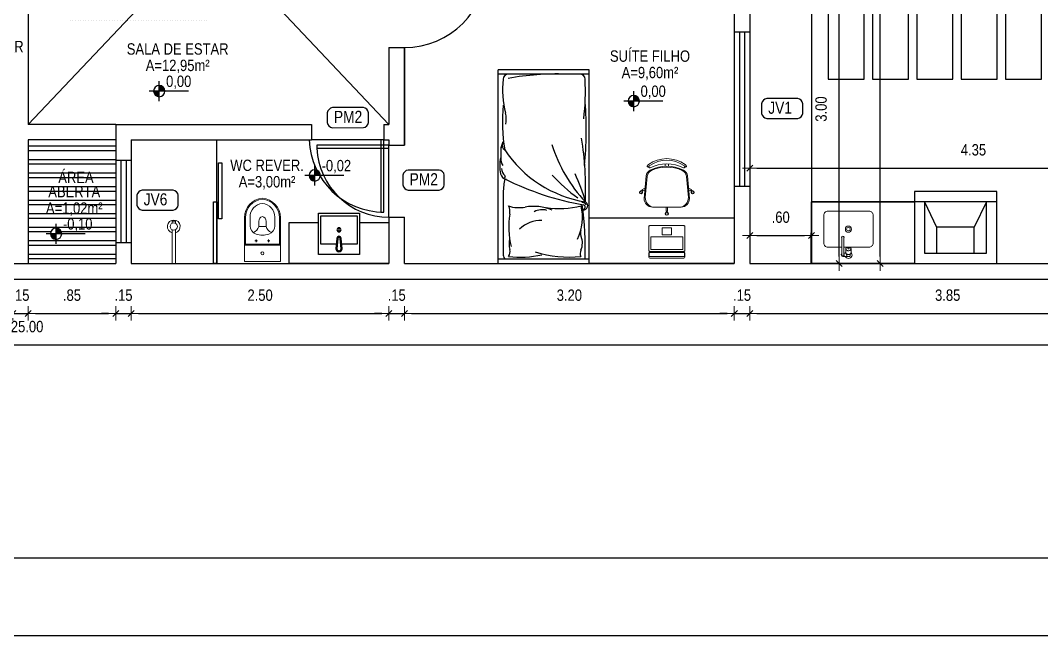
# Model space of a CAD drawing. Header units: millimetres. Extents: x -178 to 521, y -135 to 750.
# Drawn here: x -56.63 to -46.72, y 700.13 to 706.1 of the extents above; entities that cross this region are included whole.
import ezdxf
from ezdxf.enums import TextEntityAlignment as Align

# ---------------------------------------------------------------- set-up
doc = ezdxf.new("R2010")
doc.units = ezdxf.units.MM
doc.header["$LTSCALE"] = 20
doc.header["$MEASUREMENT"] = 0
doc.header["$PDSIZE"] = -5
for name, pattern in [('CONTINU', [0]), ('DASHDOT2', [0.5, 0.25, -0.125, 0, -0.125]), ('HIDDEN2', [0.1875, 0.125, -0.0625])]:
    doc.linetypes.add(name, pattern=pattern)
doc.layers.get('0').update_dxf_attribs({"linetype": 'CONTINUOUS'})
doc.layers.get('Defpoints').update_dxf_attribs({"linetype": 'CONTINUOUS'})
for name, color, linetype in [('AR-ALV', 5, 'CONTINUOUS'), ('AR-MOB', 252, 'CONTINUOUS'), ('ARREDI_attrezzature', 175, 'CONTINUOUS'), ('COTA', 7, 'CONTINUOUS'), ('COTAS', 7, 'CONTINUOUS'), ('DIVERSOS', 1, 'CONTINUOUS'), ('E-txt-g', 3, 'CONTINUOUS'), ('Layer1', 7, 'CONTINUOUS'), ('LAYER7', 4, 'CONTINUOUS'), ('MOB', 251, 'CONTINUOUS')]:
    doc.layers.add(name, color=color, linetype=linetype)
for name, color, linetype, lineweight in [('E-Lay-9', 9, 'CONTINUOUS', 9), ('E-Pen-C', 4, 'CONTINUOUS', 15), ('E-Pen-G', 3, 'CONTINUOUS', 30), ('E-Txt-W', 7, 'CONTINUOUS', 20)]:
    doc.layers.add(name, color=color, linetype=linetype, lineweight=lineweight)
doc.styles.add('F2', font='ARIALN.TTF')
doc.styles.add('REG60', font='romans.shx', dxfattribs={"width": 0.8, "height": 0.15})
doc.styles.add('REG80', font='romans.shx', dxfattribs={"width": 0.8, "height": 0.2})
doc.dimstyles.new('DIMENSION-1', dxfattribs={"dimtxt": 0.11, "dimasz": 0.07, "dimexe": 1, "dimexo": 0, "dimgap": 0.12, "dimtad": 1, "dimzin": 7, "dimdsep": 46, "dimtxsty": 'F2', "dimblk1": 'TRACO', "dimblk2": 'TRACO', "dimsah": 1, "dimcen": 1, "dimse1": 1, "dimse2": 1, "dimclrd": 256, "dimclre": 256, "dimclrt": 6, "dimadec": 0, "dimazin": 0, "dimtfac": 1, "dimtix": 1, "dimtmove": 2, "dimatfit": 3, "dimldrblk": 'TRACO', "dimfxl": 1, "dimtolj": 1, "dimtzin": 0, "dimarcsym": 0})

# ---------------------------------------------------------------- blocks, each defined once
blk = doc.blocks.new('TXT-AMB75')
at = {"layer": 'E-txt-g', "style": 'REG80', "width": 0.8, "flags": 8}
blk.add_attdef('TXT', text='', height=0.2, dxfattribs=at).set_placement((0.005, 0.296), align=Align.CENTER)
at = {"layer": 'E-Txt-W', "style": 'REG60', "width": 0.8, "flags": 8}
blk.add_attdef('TXT', text='', height=0.15, dxfattribs=at).set_placement((0.005, 0.027), align=Align.CENTER)
blk = doc.blocks.new('A$C7AFB675E')
at = {"color": 8}
for p, q in [((3.516, 0.418), (3.516, 0.418)), ((3.548, 0.418), (3.548, 0.418)), ((3.579, 0.418), (3.579, 0.418)), ((3.611, 0.418), (3.611, 0.418)), ((3.642, 0.418), (3.642, 0.418)), ((3.674, 0.418), (3.674, 0.418)), ((3.705, 0.418), (3.705, 0.418)), ((3.737, 0.418), (3.737, 0.418)), ((3.768, 0.418), (3.768, 0.418)), ((3.8, 0.418), (3.8, 0.418)), ((3.831, 0.418), (3.831, 0.418)), ((3.863, 0.418), (3.863, 0.418)), ((3.894, 0.418), (3.894, 0.418)), ((3.926, 0.418), (3.926, 0.418)), ((3.957, 0.418), (3.957, 0.418)), ((3.989, 0.418), (3.989, 0.418)), ((4.02, 0.418), (4.02, 0.418)), ((4.052, 0.418), (4.052, 0.418)), ((4.083, 0.418), (4.083, 0.418)), ((4.115, 0.418), (4.115, 0.418)), ((4.146, 0.418), (4.146, 0.418)), ((4.178, 0.418), (4.178, 0.418)), ((4.209, 0.418), (4.209, 0.418)), ((4.241, 0.418), (4.241, 0.418)), ((4.272, 0.418), (4.272, 0.418)), ((4.304, 0.418), (4.304, 0.418)), ((4.335, 0.418), (4.335, 0.418)), ((4.367, 0.418), (4.367, 0.418)), ((4.398, 0.418), (4.398, 0.418)), ((4.43, 0.418), (4.43, 0.418)), ((4.461, 0.418), (4.461, 0.418)), ((4.493, 0.418), (4.493, 0.418)), ((4.524, 0.418), (4.524, 0.418)), ((4.556, 0.418), (4.556, 0.418)), ((4.587, 0.418), (4.587, 0.418)), ((4.619, 0.418), (4.619, 0.418)), ((4.65, 0.418), (4.65, 0.418)), ((4.682, 0.418), (4.682, 0.418)), ((4.713, 0.418), (4.713, 0.418)), ((4.745, 0.418), (4.745, 0.418)), ((4.776, 0.418), (4.776, 0.418)), ((4.808, 0.418), (4.808, 0.418)), ((4.839, 0.418), (4.839, 0.418)), ((4.871, 0.418), (4.871, 0.418)), ((4.902, 0.418), (4.902, 0.418)), ((4.934, 0.418), (4.934, 0.418)), ((4.965, 0.418), (4.965, 0.418)), ((4.997, 0.418), (4.997, 0.418)), ((5.028, 0.418), (5.028, 0.418)), ((5.06, 0.418), (5.06, 0.418)), ((5.091, 0.418), (5.091, 0.418)), ((5.123, 0.418), (5.123, 0.418)), ((5.154, 0.418), (5.154, 0.418))]:
    blk.add_line(p, q, dxfattribs=at)
blk = doc.blocks.new('TRACO')
at = {"layer": 'E-Pen-C'}
for p, q in [((-1, 0), (1, 0)), ((0, 1), (0, -1))]:
    blk.add_line(p, q, dxfattribs=at)
at = {"layer": 'E-Pen-G'}
blk.add_line((-0.42, -0.42), (0.42, 0.42), dxfattribs=at)
blk = doc.blocks.new('*D384')
at = {"lineweight": -2}
blk.add_line((-48.6871, 703.81), (-48.6871, 706.67), dxfattribs=at)
at = {"layer": 'Defpoints', "color": 0}
for p in [(-49.7054, 706.74), (-48.6871, 706.74), (-49.5231, 703.74)]:
    blk.add_point(p, dxfattribs=at)
at = {"lineweight": -2, "xscale": 0.07, "yscale": 0.07, "zscale": 0.07}
for p, rotation in [((-48.6871, 706.74), 90), ((-48.6871, 703.74), 270)]:
    blk.add_blockref('TRACO', p, dxfattribs=dict(at, rotation=rotation))
at = {"color": 6, "insert": (-48.8633, 705.24), "char_height": 0.11, "attachment_point": 5, "rotation": 90, "style": 'F2'}
blk.add_mtext('\\A1;3.00', dxfattribs=at)
blk = doc.blocks.new('*D338')
at = {"lineweight": -2}
blk.add_line((-48.2918, 703.81), (-48.2918, 710.37), dxfattribs=at)
at = {"layer": 'Defpoints', "color": 0}
for p in [(-48.2918, 710.44), (-48.0798, 710.44), (-47.4298, 703.74)]:
    blk.add_point(p, dxfattribs=at)
at = {"lineweight": -2, "xscale": 0.07, "yscale": 0.07, "zscale": 0.07}
for p, rotation in [((-48.2918, 710.44), 90), ((-48.2918, 703.74), 270)]:
    blk.add_blockref('TRACO', p, dxfattribs=dict(at, rotation=rotation))
at = {"color": 6, "insert": (-48.4679, 707.09), "char_height": 0.11, "attachment_point": 5, "rotation": 90, "style": 'F2'}
blk.add_mtext('\\A1;6.70', dxfattribs=at)
blk = doc.blocks.new('*D407')
at = {"lineweight": -2}
for p, q in [((-56.7754, 703.2568), (-56.8454, 703.2568)), ((-56.7054, 703.2568), (-56.5554, 703.2568)), ((-56.4854, 703.2568), (-56.4154, 703.2568))]:
    blk.add_line(p, q, dxfattribs=at)
at = {"layer": 'Defpoints', "color": 0}
for p in [(-56.5554, 705.09), (-56.7054, 703.74), (-56.5554, 703.2568)]:
    blk.add_point(p, dxfattribs=at)
at = {"lineweight": -2, "xscale": 0.07, "yscale": 0.07, "zscale": 0.07}
blk.add_blockref('TRACO', (-56.7054, 703.2568), dxfattribs=at)
at = {"lineweight": -2, "xscale": 0.07, "yscale": 0.07, "zscale": 0.07, "rotation": 180}
blk.add_blockref('TRACO', (-56.5554, 703.2568), dxfattribs=at)
at = {"color": 6, "insert": (-56.6304, 703.433), "char_height": 0.11, "attachment_point": 5, "style": 'F2'}
blk.add_mtext('\\A1;.15', dxfattribs=at)
blk = doc.blocks.new('*D408')
at = {"lineweight": -2}
for p, q in [((-55.7754, 703.2568), (-55.8454, 703.2568)), ((-55.7054, 703.2568), (-55.5554, 703.2568)), ((-55.4854, 703.2568), (-55.4154, 703.2568))]:
    blk.add_line(p, q, dxfattribs=at)
at = {"layer": 'Defpoints', "color": 0}
for p in [(-55.7054, 703.74), (-55.5554, 703.74), (-55.5554, 703.2568)]:
    blk.add_point(p, dxfattribs=at)
at = {"lineweight": -2, "xscale": 0.07, "yscale": 0.07, "zscale": 0.07}
blk.add_blockref('TRACO', (-55.7054, 703.2568), dxfattribs=at)
at = {"lineweight": -2, "xscale": 0.07, "yscale": 0.07, "zscale": 0.07, "rotation": 180}
blk.add_blockref('TRACO', (-55.5554, 703.2568), dxfattribs=at)
at = {"color": 6, "insert": (-55.6304, 703.433), "char_height": 0.11, "attachment_point": 5, "style": 'F2'}
blk.add_mtext('\\A1;.15', dxfattribs=at)
blk = doc.blocks.new('*D409')
at = {"lineweight": -2}
blk.add_line((-55.4854, 703.2568), (-53.1254, 703.2568), dxfattribs=at)
at = {"layer": 'Defpoints', "color": 0}
for p in [(-55.5554, 703.74), (-53.0554, 703.74), (-53.0554, 703.2568)]:
    blk.add_point(p, dxfattribs=at)
at = {"lineweight": -2, "xscale": 0.07, "yscale": 0.07, "zscale": 0.07, "rotation": 180}
blk.add_blockref('TRACO', (-55.5554, 703.2568), dxfattribs=at)
at = {"lineweight": -2, "xscale": 0.07, "yscale": 0.07, "zscale": 0.07}
blk.add_blockref('TRACO', (-53.0554, 703.2568), dxfattribs=at)
at = {"color": 6, "insert": (-54.3054, 703.433), "char_height": 0.11, "attachment_point": 5, "style": 'F2'}
blk.add_mtext('\\A1;2.50', dxfattribs=at)
blk = doc.blocks.new('*D410')
at = {"lineweight": -2}
for p, q in [((-53.1254, 703.2568), (-53.1954, 703.2568)), ((-53.0554, 703.2568), (-52.9054, 703.2568)), ((-52.8354, 703.2568), (-52.7654, 703.2568))]:
    blk.add_line(p, q, dxfattribs=at)
at = {"layer": 'Defpoints', "color": 0}
for p in [(-53.0554, 703.74), (-52.9054, 703.74), (-52.9054, 703.2568)]:
    blk.add_point(p, dxfattribs=at)
at = {"lineweight": -2, "xscale": 0.07, "yscale": 0.07, "zscale": 0.07}
blk.add_blockref('TRACO', (-53.0554, 703.2568), dxfattribs=at)
at = {"lineweight": -2, "xscale": 0.07, "yscale": 0.07, "zscale": 0.07, "rotation": 180}
blk.add_blockref('TRACO', (-52.9054, 703.2568), dxfattribs=at)
at = {"color": 6, "insert": (-52.9804, 703.433), "char_height": 0.11, "attachment_point": 5, "style": 'F2'}
blk.add_mtext('\\A1;.15', dxfattribs=at)
blk = doc.blocks.new('*D411')
at = {"linetype": 'Continuous', "lineweight": -2}
blk.add_line((-52.8354, 703.2568), (-49.7754, 703.2568), dxfattribs=at)
at = {"layer": 'Defpoints', "color": 0, "linetype": 'Continuous'}
for p in [(-49.7054, 705.99), (-52.9054, 703.74), (-49.7054, 703.2568)]:
    blk.add_point(p, dxfattribs=at)
at = {"linetype": 'Continuous', "lineweight": -2, "xscale": 0.07, "yscale": 0.07, "zscale": 0.07, "rotation": 180}
blk.add_blockref('TRACO', (-52.9054, 703.2568), dxfattribs=at)
at = {"linetype": 'Continuous', "lineweight": -2, "xscale": 0.07, "yscale": 0.07, "zscale": 0.07}
blk.add_blockref('TRACO', (-49.7054, 703.2568), dxfattribs=at)
at = {"color": 6, "linetype": 'Continuous', "insert": (-51.3054, 703.433), "char_height": 0.11, "attachment_point": 5, "style": 'F2'}
blk.add_mtext('\\A1;3.20', dxfattribs=at)
blk = doc.blocks.new('*D412')
at = {"linetype": 'Continuous', "lineweight": -2}
blk.add_line((-49.4854, 703.2568), (-45.7854, 703.2568), dxfattribs=at)
at = {"layer": 'Defpoints', "color": 0, "linetype": 'Continuous'}
for p in [(-49.5554, 703.74), (-45.7154, 703.74), (-45.7154, 703.2568)]:
    blk.add_point(p, dxfattribs=at)
at = {"linetype": 'Continuous', "lineweight": -2, "xscale": 0.07, "yscale": 0.07, "zscale": 0.07, "rotation": 180}
blk.add_blockref('TRACO', (-49.5554, 703.2568), dxfattribs=at)
at = {"linetype": 'Continuous', "lineweight": -2, "xscale": 0.07, "yscale": 0.07, "zscale": 0.07}
blk.add_blockref('TRACO', (-45.7154, 703.2568), dxfattribs=at)
at = {"color": 6, "linetype": 'Continuous', "insert": (-47.6354, 703.433), "char_height": 0.11, "attachment_point": 5, "style": 'F2'}
blk.add_mtext('\\A1;3.85', dxfattribs=at)
blk = doc.blocks.new('*D413')
at = {"linetype": 'Continuous', "lineweight": -2}
blk.add_line((-70.1454, 702.9521), (-45.2854, 702.9521), dxfattribs=at)
at = {"layer": 'Defpoints', "color": 0, "linetype": 'Continuous'}
for p in [(-70.2154, 703.59), (-45.2154, 703.59), (-45.2154, 702.9521)]:
    blk.add_point(p, dxfattribs=at)
at = {"linetype": 'Continuous', "lineweight": -2, "xscale": 0.07, "yscale": 0.07, "zscale": 0.07, "rotation": 180}
blk.add_blockref('TRACO', (-70.2154, 702.9521), dxfattribs=at)
at = {"linetype": 'Continuous', "lineweight": -2, "xscale": 0.07, "yscale": 0.07, "zscale": 0.07}
blk.add_blockref('TRACO', (-45.2154, 702.9521), dxfattribs=at)
at = {"color": 6, "linetype": 'Continuous', "insert": (-56.5654, 703.1282), "char_height": 0.11, "attachment_point": 5, "style": 'F2'}
blk.add_mtext('\\A1;25.00', dxfattribs=at)
blk = doc.blocks.new('vaso-s')
at = {"color": 8}
for start, end in [(0, 180), (180, 0)]:
    blk.add_arc((0.08, 0), 0.0143, start, end, dxfattribs=at)
at = {"layer": 'E-Lay-9', "color": 8}
for p, q in [((0, 0.17), (0, 0)), ((0.4256, 0.175), (0.005, 0.175)), ((0.16, 0.17), (0.16, 0.17)), ((0.16, 0.17), (0.16, 0)), ((0.4256, 0.165), (0.165, 0.165)), ((0.17, 0), (0.17, 0.16)), ((0.4306, 0.12), (0.3459, 0.12)), ((0.2134, 0.06), (0.1891, 0.06)), ((0.2013, 0.0479), (0.2013, 0.0722)), ((0.3406, 0.035), (0.3406, 0)), ((0.3906, 0.035), (0.3406, 0.035)), ((0, -0.17), (0, 0)), ((0.16, -0.17), (0.16, 0)), ((0.17, 0), (0.17, -0.1601)), ((0.2134, -0.06), (0.1891, -0.06)), ((0.2013, -0.0479), (0.2013, -0.0722)), ((0.3406, -0.035), (0.3406, 0)), ((0.3906, -0.035), (0.3406, -0.035)), ((0.4256, -0.175), (0.005, -0.175)), ((0.16, -0.17), (0.16, -0.17)), ((0.4256, -0.165), (0.165, -0.165)), ((0.4306, -0.12), (0.3459, -0.12))]:
    blk.add_line(p, q, dxfattribs=at)
for centre in [(0.2013, 0.06), (0.2013, -0.06)]:
    blk.add_circle(centre, 0.005, dxfattribs=at)
for centre, radius, start, end in [((0.005, 0.17), 0.005, 90, 180), ((0.155, 0.17), 0.005, 0, 90), ((0.165, 0.17), 0.00495, 180, 270), ((0.165, 0.16), 0.00495, 0, 90), ((0.3459, 0.0375), 0.0825, 90, 163.03545), ((0.4256, -0.015), 0.19, 4.52806, 90), ((0.4256, -0.015), 0.18, 4.78019, 90), ((0.4306, -0.015), 0.135, 6.37937, 90), ((0.518, -0.015), 0.2624, 163.03545, 176.7233), ((0.3754, 0.1358), 0.1066, 206.93947, 250.96472), ((0.3906, -0.015), 0.05, 17.4576, 90), ((0.518, 0.015), 0.2624, 183.2767, 196.96455), ((0.3459, -0.0375), 0.0825, 196.96455, 270), ((0.3754, -0.1358), 0.1066, 109.03528, 153.06053), ((0.3906, 0.015), 0.05, 270, 342.5424), ((0.4256, 0.015), 0.19, 270, 355.47194), ((0.4256, 0.015), 0.18, 270, 355.21981), ((0.4306, 0.015), 0.135, 270, 353.62063), ((0.005, -0.17), 0.005, 180, 270), ((0.155, -0.17), 0.005, 270, 0), ((0.165, -0.17), 0.00495, 90, 180), ((0.165, -0.1601), 0.00495, 270, 0)]:
    blk.add_arc(centre, radius, start, end, dxfattribs=at)
blk = doc.blocks.new('Chuveiro')
at = {"layer": 'E-Lay-9', "color": 8}
for p, q in [((-0.0311, 0.0156), (-0.3604, 0.0156)), ((0.0509, 0.0156), (0.0311, 0.0156)), ((0.0509, 0.0156), (0.0509, -0.0156)), ((-0.0311, -0.0156), (-0.3604, -0.0156)), ((0.0509, -0.0156), (0.0311, -0.0156))]:
    blk.add_line(p, q, dxfattribs=at)
blk.add_circle((0, 0), 0.0348, dxfattribs=at)
for centre, radius, start, end in [((0, 0), 0.0624, 194.4775, 165.5225), ((0.0093, 0), 0.0444, 339.42663, 20.57337)]:
    blk.add_arc(centre, radius, start, end, dxfattribs=at)
blk = doc.blocks.new('CUBA QUADRADA-flat-4-flat-1')
at = {"layer": 'MOB'}
blk.add_lwpolyline([(0, -0.2), (0.4, -0.2), (0.4, 0.2), (0, 0.2)], close=True, dxfattribs=at)
blk.add_lwpolyline([(0.1, -0.0255), (0.1, -0.175), (0.375, -0.175), (0.375, 0.175), (0.1, 0.175), (0.1, 0.0255)], dxfattribs=at)
for points in [[(0.155, -0.02), (0.055, -0.03, -1), (0.055, 0.03), (0.155, 0.02, -1)], [(0.155, -0.01), (0.055, -0.02, -1), (0.055, 0.02), (0.155, 0.01, -1)]]:
    blk.add_lwpolyline(points, format="xyb", close=True, dxfattribs=at)
for radius in [0.02, 0.0125]:
    blk.add_circle((0.2375, 0), radius, dxfattribs=at)
blk = doc.blocks.new('Cadeira')
at = {"layer": 'E-Lay-9', "color": 8}
for p, q in [((-0.1393, 0), (0.1393, 0)), ((-0.0093, 0.0535), (-0.0093, 0.0769)), ((-0.0075, 0), (-0.0075, 0.0425)), ((-0.0075, 0.0425), (-0.0056, 0.0425)), ((0.0056, 0.0425), (0.0075, 0.0425)), ((0.0075, 0), (0.0075, 0.0425)), ((0.0096, 0.0535), (0.0096, 0.0769)), ((-0.2192, -0.0836), (-0.1996, -0.3023)), ((-0.2087, -0.0936), (-0.1898, -0.2982)), ((0.2087, -0.0936), (0.1898, -0.2982)), ((0.2192, -0.0836), (0.1996, -0.3023)), ((-0.25, -0.1588), (-0.265, -0.1409)), ((-0.2355, -0.1467), (-0.2505, -0.1288)), ((-0.2398, -0.1647), (-0.2413, -0.1659)), ((-0.2133, -0.1847), (-0.2413, -0.1659)), ((-0.2298, -0.1563), (-0.2313, -0.1575)), ((-0.2144, -0.1618), (-0.2298, -0.1563)), ((0.2133, -0.1847), (0.2413, -0.1659)), ((0.2144, -0.1618), (0.2298, -0.1563)), ((0.2298, -0.1563), (0.2313, -0.1575)), ((0.2355, -0.1467), (0.2505, -0.1288)), ((0.2398, -0.1647), (0.2413, -0.1659)), ((0.25, -0.1588), (0.265, -0.1409)), ((-0.0175, -0.3961), (-0.0175, -0.4196)), ((0.0175, -0.3961), (0.0175, -0.4196))]:
    blk.add_line(p, q, dxfattribs=at)
blk.add_lwpolyline([(0.1631, -0.3812, -0.237888), (-0.1631, -0.3812, 0.605717), (-0.1738, -0.3953, 0.122717), (-0.17, -0.4, 0.323529), (0.17, -0.4, 0.122717), (0.1738, -0.3953, 0.605717)], format="xyb", close=True, dxfattribs=at)
for centre in [(0, 0.0466), (-0.2382, -0.1579), (0.2382, -0.1579)]:
    blk.add_circle(centre, 0.005, dxfattribs=at)
for centre, radius, start, end in [((-0.1393, -0.08), 0.08, 90, 182.56924), ((0.0001, 0.0652), 0.015, 281.63338, 257.45365), ((0, 0.0475), 0.0075, 221.81031, 318.18969), ((0.1393, -0.08), 0.08, 357.43076, 90), ((-0.1202, -0.0886), 0.0887, 95.59249, 183.25223), ((0.1202, -0.0886), 0.0887, 356.74777, 84.40751), ((-0.2502, -0.1438), 0.015, 322.54635, 298.36662), ((-0.2388, -0.1573), 0.0075, 261.81031, 358.18969), ((0.2388, -0.1573), 0.0075, 181.81031, 278.18969), ((0.2502, -0.1438), 0.015, 241.63338, 217.45365), ((-0.1299, -0.296), 0.07, 185.12125, 243.60471), ((-0.1201, -0.2918), 0.07, 185.2999, 245.73609), ((-0.1819, -0.3961), 0.00782, 29.81088, 225.32554), ((-0.1625, -0.39), 0.0125, 205.14546, 233.1301), ((0, -0.0343), 0.3622, 243.60471, 296.39529), ((0, -0.0254), 0.3622, 245.73609, 294.26391), ((0.1201, -0.2918), 0.07, 294.26391, 354.7001), ((0.1299, -0.296), 0.07, 296.39529, 354.87875), ((0.1819, -0.3961), 0.00782, 314.67446, 150.18912), ((-0.1625, -0.39), 0.0275, 205.14546, 233.45713), ((0, -0.1648), 0.3052, 234.12379, 305.87621), ((0.1625, -0.39), 0.0275, 306.54287, 334.85454)]:
    blk.add_arc(centre, radius, start, end, dxfattribs=at)
blk = doc.blocks.new('Notebook')
at = {"layer": 'E-Lay-9', "color": 8}
for p, q in [((-0.175, 0.305), (-0.175, 0.3)), ((-0.175, 0.3), (-0.175, 0.265)), ((0.165, 0.315), (-0.165, 0.315)), ((0.175, 0.3), (0.175, 0.305)), ((0.175, 0.265), (0.175, 0.3)), ((-0.165, 0.255), (0.165, 0.255))]:
    blk.add_line(p, q, dxfattribs=at)
for points in [[(-0.165, 0.26), (0.165, 0.26, 0.414214), (0.17, 0.265), (0.17, 0.295, 0.414214), (0.165, 0.3), (-0.165, 0.3, 0.414214), (-0.17, 0.295), (-0.17, 0.265, 0.414214)], [(-0.165, 0), (0.165, 0, 0.414214), (0.175, 0.01), (0.175, 0.24, 0.414214), (0.165, 0.25), (-0.165, 0.25, 0.414214), (-0.175, 0.24), (-0.175, 0.01, 0.414214)]]:
    blk.add_lwpolyline(points, format="xyb", close=True, dxfattribs=at)
for points in [[(-0.155, 0.11), (0.155, 0.11), (0.155, 0.23), (-0.155, 0.23)], [(-0.105, 0.25), (-0.145, 0.25), (-0.145, 0.255), (-0.105, 0.255)], [(0.105, 0.25), (0.145, 0.25), (0.145, 0.255), (0.105, 0.255)], [(-0.045, 0.02), (0.045, 0.02), (0.045, 0.09), (-0.045, 0.09)]]:
    blk.add_lwpolyline(points, close=True, dxfattribs=at)
for centre, start, end in [((-0.165, 0.305), 90, 180), ((0.165, 0.305), 0, 90), ((-0.165, 0.265), 180, 270), ((0.165, 0.265), 270, 360)]:
    blk.add_arc(centre, 0.01, start, end, dxfattribs=at)
blk = doc.blocks.new('NIVEL')
at = {"layer": 'DIVERSOS'}
h = blk.add_hatch(color=7, dxfattribs=at)
h.paths.add_polyline_path([(0, 0.137, 0.414214), (-0.137, 0), (0, 0)])
h.paths.add_polyline_path([(0, 0), (0, -0.137, 0.414214), (0.137, 0)])
at = {"layer": 'DIVERSOS', "color": 7}
for p, q in [((0.709, 0), (-0.242, 0)), ((0, 0.242), (0, -0.242))]:
    blk.add_line(p, q, dxfattribs=at)
blk.add_circle((0, 0), 0.137, dxfattribs=at)
blk = doc.blocks.new('*D352')
at = {"linetype": 'Continuous', "lineweight": -2}
blk.add_line((-56.4854, 703.2568), (-55.7754, 703.2568), dxfattribs=at)
at = {"layer": 'Defpoints', "color": 0, "linetype": 'Continuous'}
for p in [(-56.5554, 704.94), (-55.7054, 704.94), (-55.7054, 703.2568)]:
    blk.add_point(p, dxfattribs=at)
at = {"linetype": 'Continuous', "lineweight": -2, "xscale": 0.07, "yscale": 0.07, "zscale": 0.07, "rotation": 180}
blk.add_blockref('TRACO', (-56.5554, 703.2568), dxfattribs=at)
at = {"linetype": 'Continuous', "lineweight": -2, "xscale": 0.07, "yscale": 0.07, "zscale": 0.07}
blk.add_blockref('TRACO', (-55.7054, 703.2568), dxfattribs=at)
at = {"color": 6, "linetype": 'Continuous', "insert": (-56.1304, 703.433), "char_height": 0.11, "attachment_point": 5, "style": 'F2'}
blk.add_mtext('\\A1;.85', dxfattribs=at)
blk = doc.blocks.new('*D365')
at = {"linetype": 'Continuous', "lineweight": -2}
blk.add_line((-49.4854, 704.0135), (-49.0254, 704.0135), dxfattribs=at)
at = {"layer": 'Defpoints', "color": 0, "linetype": 'Continuous'}
for p in [(-49.5554, 706.89), (-48.9554, 706.89), (-48.9554, 704.0135)]:
    blk.add_point(p, dxfattribs=at)
at = {"linetype": 'Continuous', "lineweight": -2, "xscale": 0.07, "yscale": 0.07, "zscale": 0.07, "rotation": 180}
blk.add_blockref('TRACO', (-49.5554, 704.0135), dxfattribs=at)
at = {"linetype": 'Continuous', "lineweight": -2, "xscale": 0.07, "yscale": 0.07, "zscale": 0.07}
blk.add_blockref('TRACO', (-48.9554, 704.0135), dxfattribs=at)
at = {"color": 6, "linetype": 'Continuous', "insert": (-49.2554, 704.1897), "char_height": 0.11, "attachment_point": 5, "style": 'F2'}
blk.add_mtext('\\A1;.60', dxfattribs=at)
blk = doc.blocks.new('Cuba coz')
at = {"color": 8}
blk.add_line((7.5, -4.5), (7.5, -2.41), dxfattribs=at)
for points in [[(13.41, -6.5), (13.41, -20, 0.414214), (17.41, -24), (44.41, -24, 0.414214), (48.41, -20), (48.41, 20, 0.414214), (44.41, 24), (17.41, 24, 0.414214), (13.41, 20), (13.41, 0.74)], [(6.7, 1.75), (6, 1.75, 0.546464), (4.41, -0.73, -0.10784), (4.5, -1.15), (4.5, -5.5)], [(11.72, 2.5), (7.96, 2.5, 0.133256), (7.32, 2.33, 0.106756), (6.71, 1.77, 0.082828), (6.34, 0.99, 0.071352), (6.19, 0, 0.071352), (6.34, -0.99, 0.082828), (6.71, -1.77, 0.106756), (7.32, -2.33, 0.133256), (7.96, -2.5), (11.72, -2.5)], [(4.41, -0.73, 0.293273), (6, -1.75), (6.7, -1.75)], [(13.41, -1), (13.41, -4.5, 0.414214)]]:
    blk.add_lwpolyline(points, format="xyb", dxfattribs=at)
for points in [[(11.72, -2.5, 0.133256), (12.36, -2.33, 0.106756), (12.97, -1.77, 0.082828), (13.35, -0.99, 0.071352), (13.49, 0, 0.071352), (13.35, 0.99, 0.082828), (12.97, 1.77, 0.106756), (12.36, 2.33, 0.133256), (11.72, 2.5, 0.133256), (11.08, 2.33, 0.106756), (10.47, 1.77, 0.082828), (10.1, 0.99, 0.071352), (9.95, 0, 0.071352), (10.1, -0.99, 0.082828), (10.47, -1.77, 0.106756), (11.08, -2.33, 0.133256)], [(12.47, 0.75, 0.133256), (12.28, 0.7, 0.106756), (12.1, 0.53, 0.082828), (11.98, 0.3, 0.071352), (11.94, 0, 0.071352), (11.98, -0.3, 0.082828), (12.1, -0.53, 0.106756), (12.28, -0.7, 0.133256), (12.47, -0.75, 0.133256), (12.66, -0.7, 0.106756), (12.85, -0.53, 0.082828), (12.96, -0.3, 0.071352), (13, 0, 0.071352), (12.96, 0.3, 0.082828), (12.85, 0.53, 0.106756), (12.66, 0.7, 0.133256)], [(6, -6.5), (23, -6.5, 1), (23, -4.5), (6, -4.5, 1)]]:
    blk.add_lwpolyline(points, format="xyb", close=True, dxfattribs=at)
for radius in [3, 1.75]:
    blk.add_circle((30.91, 0), radius, dxfattribs=at)
for centre, radius, start, end in [((6, 0), 3.5, 45.58469, 244.62307), ((6, -5.5), 1.5, 41.81031, 318.18969), ((6, 0), 3.5, 295.37693, 314.41531), ((23, -5.5), 1.25, 233.1301, 126.8699)]:
    blk.add_arc(centre, radius, start, end, dxfattribs=at)
blk = doc.blocks.new('*D500')
at = {"linetype": 'Continuous', "lineweight": -2}
blk.add_line((-49.4854, 704.6675), (-45.2854, 704.6675), dxfattribs=at)
at = {"layer": 'Defpoints', "color": 0, "linetype": 'Continuous'}
for p in [(-45.2154, 707.04), (-49.5554, 706.89), (-45.2154, 704.6675)]:
    blk.add_point(p, dxfattribs=at)
at = {"linetype": 'Continuous', "lineweight": -2, "xscale": 0.07, "yscale": 0.07, "zscale": 0.07, "rotation": 180}
blk.add_blockref('TRACO', (-49.5554, 704.6675), dxfattribs=at)
at = {"linetype": 'Continuous', "lineweight": -2, "xscale": 0.07, "yscale": 0.07, "zscale": 0.07}
blk.add_blockref('TRACO', (-45.2154, 704.6675), dxfattribs=at)
at = {"color": 6, "linetype": 'Continuous', "insert": (-47.3854, 704.8437), "char_height": 0.11, "attachment_point": 5, "style": 'F2'}
blk.add_mtext('\\A1;4.35', dxfattribs=at)
blk = doc.blocks.new('*D501')
at = {"linetype": 'Continuous', "lineweight": -2}
for p, q in [((-49.7754, 703.2568), (-49.8454, 703.2568)), ((-49.7054, 703.2568), (-49.5554, 703.2568)), ((-49.4854, 703.2568), (-49.4154, 703.2568))]:
    blk.add_line(p, q, dxfattribs=at)
at = {"layer": 'Defpoints', "color": 0, "linetype": 'Continuous'}
for p in [(-49.7054, 703.74), (-49.5554, 703.74), (-49.5554, 703.2568)]:
    blk.add_point(p, dxfattribs=at)
at = {"linetype": 'Continuous', "lineweight": -2, "xscale": 0.07, "yscale": 0.07, "zscale": 0.07}
blk.add_blockref('TRACO', (-49.7054, 703.2568), dxfattribs=at)
at = {"linetype": 'Continuous', "lineweight": -2, "xscale": 0.07, "yscale": 0.07, "zscale": 0.07, "rotation": 180}
blk.add_blockref('TRACO', (-49.5554, 703.2568), dxfattribs=at)
at = {"color": 6, "linetype": 'Continuous', "insert": (-49.6304, 703.433), "char_height": 0.11, "attachment_point": 5, "style": 'F2'}
blk.add_mtext('\\A1;.15', dxfattribs=at)

msp = doc.modelspace()

# ---------------------------------------------------------------- hatches: boundary and pattern name
at = {"linetype": 'HIDDEN2'}
h = msp.add_hatch(dxfattribs=at)
h.set_pattern_fill('ANSI32', color=8, scale=0.35, angle=135, style=0)
h.set_pattern_definition([(180, (113.64461, 11.8381), (-3e-17, -0.13125), []), (180, (113.60086, 11.88185), (-3e-17, -0.13125), [])])
h.paths.add_polyline_path([(-56.5554, 704.94), (-56.5554, 703.74), (-55.7054, 703.74), (-55.7054, 704.94)])
h.paths.add_polyline_path([(-56.2299, 704.0298, -1), (-56.3394, 704.0298, -1)], flags=16)
h.paths.add_polyline_path([(-56.388, 704.3559), (-55.8285, 704.3559), (-55.8285, 704.5209), (-56.388, 704.5209)], flags=24)
h.paths.add_polyline_path([(-56.4163, 704.1692), (-55.8002, 704.1692), (-55.8002, 704.3675), (-56.4163, 704.3675)], flags=24)
h.paths.add_polyline_path([(-56.2979, 704.4867), (-55.8852, 704.4867), (-55.8852, 704.6945), (-56.2979, 704.6945)], flags=24)
h.paths.add_polyline_path([(-56.251, 704.0158), (-55.8986, 704.0158), (-55.8986, 704.2136), (-56.251, 704.2136)], flags=24)

# ---------------------------------------------------------------- linework, layer by layer
at = {"color": 8, "linetype": 'HIDDEN2'}
for p, q in [((-56.5554, 705.09), (-53.0554, 708.79)), ((-53.0554, 705.09), (-56.5521, 708.79))]:
    msp.add_line(p, q, dxfattribs=at)
at = {"color": 5, "linetype": 'Continuous'}
for p, q in [((-49.5554, 706.89), (-49.5554, 705.99)), ((-49.7054, 706.74), (-49.7054, 705.99)), ((-49.7054, 705.99), (-49.5554, 705.99)), ((-53.0554, 705.8363), (-53.0554, 705.09)), ((-53.0554, 705.8363), (-53.0554, 705.09)), ((-53.0554, 705.8363), (-52.9054, 705.8363)), ((-52.9054, 704.89), (-52.9054, 705.8363)), ((-52.9054, 705.8363), (-52.9054, 704.89)), ((-55.7054, 705.09), (-55.7054, 703.74)), ((-55.7054, 705.09), (-53.8054, 705.09)), ((-53.8054, 705.09), (-53.8054, 704.94)), ((-53.8054, 705.09), (-53.8054, 704.94)), ((-53.1054, 705.09), (-53.0554, 705.09)), ((-53.1054, 705.09), (-53.1054, 704.94)), ((-55.5554, 704.94), (-53.8054, 704.94)), ((-55.5554, 704.94), (-55.5554, 703.74)), ((-53.1054, 704.94), (-53.0554, 704.94)), ((-53.0554, 704.94), (-53.0554, 704.89)), ((-53.0554, 704.94), (-53.0554, 704.89)), ((-53.0554, 704.89), (-52.9054, 704.89)), ((-49.7054, 704.49), (-49.7054, 703.74)), ((-49.7054, 704.49), (-49.5554, 704.49)), ((-49.5554, 704.49), (-49.5554, 703.74)), ((-53.0554, 704.19), (-53.0554, 703.74)), ((-53.0554, 704.19), (-52.9054, 704.19)), ((-52.9054, 703.74), (-52.9054, 704.19)), ((-63.6644, 703.74), (-55.7054, 703.74)), ((-55.5554, 703.74), (-53.0554, 703.74)), ((-52.9054, 703.74), (-49.7054, 703.74)), ((-49.5554, 703.74), (-45.7154, 703.74)), ((-70.2154, 703.59), (-45.2154, 703.59))]:
    msp.add_line(p, q, dxfattribs=at)
at = {"color": 8}
for p, q in [((-49.7054, 705.99), (-49.7054, 704.49)), ((-49.5554, 705.99), (-49.5554, 704.49)), ((-54.7254, 703.74), (-54.7254, 704.94))]:
    msp.add_line(p, q, dxfattribs=at)
at = {"color": 7}
for p, q in [((-49.6554, 705.99), (-49.6554, 704.49)), ((-49.6054, 705.99), (-49.6054, 704.49))]:
    msp.add_line(p, q, dxfattribs=at)
at = {"color": 8, "linetype": 'Continuous'}
for p, q in [((-47.859, 704.34), (-47.7453, 704.0933)), ((-47.259, 704.34), (-47.3798, 704.0933))]:
    msp.add_line(p, q, dxfattribs=at)
at = {"color": 2}
msp.add_lwpolyline([(-88.2733, 700.1302), (-25.9483, 700.1302), (-25.9483, 744.6802), (-88.2733, 744.6802)], close=True, dxfattribs=at)
at = {"color": 5, "linetype": 'Continuous'}
msp.add_lwpolyline([(-86.3983, 743.9302), (-26.6983, 743.9302), (-26.6983, 700.8802), (-86.3983, 700.8802)], close=True, dxfattribs=at)
at = {"color": 7}
for points in [[(-53.0554, 704.89), (-53.7554, 704.89), (-53.7554, 704.86), (-53.0554, 704.86)], [(-53.1054, 704.94), (-53.1354, 704.94), (-53.1354, 704.24), (-53.1054, 704.24)], [(-54.6762, 704.1733), (-54.7087, 704.1733), (-54.7087, 704.7186), (-54.6762, 704.7186)], [(-54.7254, 703.74), (-54.7561, 703.74), (-54.7561, 704.34), (-54.7254, 704.34)]]:
    msp.add_lwpolyline(points, close=True, dxfattribs=at)
at = {"color": 8, "linetype": 'Continuous'}
for points in [[(-47.959, 703.74), (-47.159, 703.74), (-47.159, 704.44), (-47.959, 704.44)], [(-47.859, 703.84), (-47.259, 703.84), (-47.259, 704.34), (-47.859, 704.34)], [(-47.7453, 703.84), (-47.3798, 703.84), (-47.3798, 704.0933), (-47.7453, 704.0933)]]:
    msp.add_lwpolyline(points, close=True, dxfattribs=at)
at = {"color": 8, "linetype": 'CONTINU'}
msp.add_lwpolyline([(-48.9554, 704.34), (-47.959, 704.34), (-47.959, 703.74), (-48.959, 703.74)], close=True, dxfattribs=at)
at = {"color": 8, "linetype": 'Continuous', "flags": 128}
msp.add_lwpolyline([(-48.9554, 704.34), (-48.9554, 703.74), (-47.159, 703.74), (-47.159, 704.34), (-48.9554, 704.34)], dxfattribs=at)
at = {"color": 8}
msp.add_lwpolyline([(-53.3402, 704.14), (-53.0554, 704.14), (-53.0554, 703.74), (-54.0226, 703.74), (-54.0226, 704.14), (-53.7402, 704.14)], dxfattribs=at)
msp.add_lwpolyline([(-49.7054, 704.1848), (-49.7054, 703.74), (-51.1135, 703.74), (-51.1135, 704.1848)], close=True, dxfattribs=at)
at = {"layer": 'AR-ALV', "color": 8, "linetype": 'Continuous'}
for points in [[(-48.7948, 705.5313), (-48.4464, 705.5313), (-48.4464, 706.5304), (-48.7948, 706.5304)], [(-48.3647, 705.5313), (-48.0164, 705.5313), (-48.0164, 706.5304), (-48.3647, 706.5304)], [(-47.9347, 705.5313), (-47.5863, 705.5313), (-47.5863, 706.5304), (-47.9347, 706.5304)], [(-47.5046, 705.5313), (-47.1563, 705.5313), (-47.1563, 706.5304), (-47.5046, 706.5304)], [(-47.5046, 705.5313), (-47.1563, 705.5313), (-47.1563, 706.5304), (-47.5046, 706.5304)], [(-47.0746, 705.5313), (-46.7262, 705.5313), (-46.7262, 706.5304), (-47.0746, 706.5304)], [(-47.0746, 705.5313), (-46.7262, 705.5313), (-46.7262, 706.5304), (-47.0746, 706.5304)]]:
    msp.add_lwpolyline(points, close=True, dxfattribs=at)
at = {"layer": 'ARREDI_attrezzature', "color": 8}
for p, q in [((-51.9963, 703.74), (-51.9963, 705.6216)), ((-51.1135, 705.6216), (-51.9963, 705.6216)), ((-51.1135, 703.74), (-51.1135, 705.6216)), ((-51.1135, 705.5791), (-51.9963, 705.5791)), ((-51.9686, 704.8653), (-51.9469, 704.924)), ((-51.9716, 704.8482), (-51.9716, 704.7512)), ((-51.9469, 704.4304), (-51.9469, 703.8221)), ((-51.1135, 703.7825), (-51.9963, 703.7825)), ((-51.9963, 703.74), (-51.1135, 703.74))]:
    msp.add_line(p, q, dxfattribs=at)
for centre, radius, start, end in [((-51.4251, 702.9688), 2.6116, 88.14052, 100.42239), ((-51.0992, 705.4236), 0.8543, 172.86931, 195.10809), ((-51.8975, 705.5296), 0.0494, 90, 180), ((-51.2025, 705.5296), 0.0494, 360, 90), ((-53.3238, 705.4114), 2.174, 352.94813, 3.11738), ((-55.1021, 705.0422), 3.9602, 354.92553, 3.80083), ((-50.3297, 705.1129), 1.6256, 174.178, 189.50708), ((-52.2471, 705.1361), 0.3296, 352.47467, 11.34253), ((-51.9079, 704.887), 0.0494, 159.7541, 239.48722), ((-50.0952, 705.3254), 1.4446, 197.23875, 223.08583), ((-54.1097, 704.4682), 2.9624, 357.49407, 9.50941), ((-51.9222, 704.8482), 0.0494, 159.7541, 180), ((-51.9222, 704.8482), 0.0494, 159.7541, 180), ((-50.9583, 705.4943), 1.1714, 213.69292, 260.57319), ((-51.6295, 704.689), 0.3512, 166.92865, 192.88269), ((-51.8653, 704.7575), 0.1065, 176.60169, 217.7302), ((-51.9044, 704.6261), 0.0692, 192.88269, 258.38686), ((-51.8654, 704.6702), 0.1001, 184.6849, 230.59841), ((-51.9187, 704.58), 0.0164, 128.53099, 210.69755), ((-50.4049, 705.5429), 1.4238, 221.512, 234.87279), ((-52.4821, 704.0019), 1.3739, 14.18939, 26.30958), ((-51.3191, 704.422), 0.6279, 167.08904, 179.23129), ((-50.6904, 707.032), 2.7639, 243.32712, 260.0569), ((-52.0085, 704.2417), 0.1269, 350.37112, 26.96494), ((-51.791, 704.6275), 0.3445, 252.35976, 279.39259), ((-51.6487, 703.85), 0.446, 66.68784, 101.12174), ((-51.3952, 705.0381), 0.7645, 259.7638, 285.44974), ((-51.6829, 704.1879), 0.5042, 335.11795, 12.98619), ((-51.18, 704.2921), 0.0409, 22.60519, 94.49888), ((-54.4682, 703.8768), 3.3165, 358.37032, 7.53223), ((-51.1719, 704.2895), 0.0206, 261.29147, 78.1256), ((-51.1681, 704.3019), 0.0409, 261.6091, 63.93818), ((-51.1357, 704.0936), 0.7583, 170.37112, 194.25995), ((-51.569, 704.0963), 0.1667, 74.14067, 117.6985), ((-51.582, 703.868), 0.291, 87.82948, 135.00983), ((-51.1139, 704.0378), 0.0848, 159.01609, 202.88083), ((-51.3459, 703.9399), 0.167, 335.78773, 22.88083), ((-51.6727, 703.9332), 0.2183, 167.31196, 195.19877), ((-51.8975, 703.8221), 0.0494, 180, 233.1301), ((-51.9595, 703.8553), 0.0789, 324.37876, 15.19877), ((-51.7802, 704.685), 0.8832, 262.50994, 283.57317), ((-51.3003, 704.9654), 1.1623, 253.20165, 275.19902), ((-51.1194, 703.838), 0.0814, 155.78773, 201.71238)]:
    msp.add_arc(centre, radius, start, end, dxfattribs=at)
at = {"layer": 'COTA', "color": 8, "linetype": 'Continuous'}
for p, q in [((-48.9554, 707.49), (-48.9554, 704.34)), ((-56.5554, 704.94), (-56.5554, 703.74)), ((-55.7054, 704.94), (-56.5554, 704.94)), ((-53.1054, 704.94), (-53.8054, 704.94)), ((-53.0554, 704.19), (-53.0554, 704.89)), ((-48.9554, 704.34), (-47.959, 704.34))]:
    msp.add_line(p, q, dxfattribs=at)
at = {"layer": 'COTA', "color": 8, "linetype": 'DASHDOT2'}
for p in [(-56.5554, 706.29), (-55.7054, 705.09)]:
    msp.add_line(p, (-56.5554, 705.09), dxfattribs=at)
at = {"layer": 'COTA', "color": 7, "linetype": 'HIDDEN2'}
for p, q in [((-55.5554, 704.74), (-55.7054, 704.74)), ((-55.6554, 704.74), (-55.6554, 703.94)), ((-55.6054, 704.74), (-55.6054, 703.94)), ((-55.5554, 703.94), (-55.7054, 703.94))]:
    msp.add_line(p, q, dxfattribs=at)
at = {"layer": 'COTA', "color": 4, "linetype": 'Continuous'}
for points in [[(-49.0402, 705.2921, 0.331371), (-49.0902, 705.3421), (-49.3905, 705.3418, 0.332506), (-49.4405, 705.2921), (-49.4405, 705.1975, 0.330378), (-49.3905, 705.1472), (-49.0902, 705.1475, 0.331371), (-49.0402, 705.1975)], [(-53.2536, 705.2039, 0.331371), (-53.3036, 705.2539), (-53.6038, 705.2536, 0.332506), (-53.6538, 705.2039), (-53.6538, 705.1093, 0.330378), (-53.6038, 705.059), (-53.3036, 705.0593, 0.331371), (-53.2536, 705.1093)], [(-52.519, 704.5984, 0.331371), (-52.569, 704.6484), (-52.8693, 704.6481, 0.332506), (-52.9193, 704.5984), (-52.9193, 704.5037, 0.330378), (-52.8693, 704.4534), (-52.569, 704.4537, 0.331371), (-52.519, 704.5037)], [(-55.0993, 704.4033, 0.331371), (-55.1493, 704.4533), (-55.4496, 704.453, 0.332506), (-55.4996, 704.4033), (-55.4996, 704.3087, 0.330378), (-55.4496, 704.2584), (-55.1493, 704.2587, 0.331371), (-55.0993, 704.3087)]]:
    msp.add_lwpolyline(points, format="xyb", close=True, dxfattribs=at)
at = {"layer": 'COTA', "color": 8, "linetype": 'HIDDEN2'}
for centre, radius, start, end in [((-52.9054, 706.6363), 0.8, 270, 0), ((-53.1054, 704.9635), 0.7235, 181.85774, 270), ((-53.0554, 704.8907), 0.7007, 182.5089, 270)]:
    msp.add_arc(centre, radius, start, end, dxfattribs=at)

# ---------------------------------------------------------------- block references
ref = msp.add_blockref('TXT-AMB75', (-57.132, 705.5756), dxfattribs=dict(xscale=0.7290000000000001, yscale=0.7290000000000001, zscale=0.7290000000000001))
ref.add_attrib('TXT', 'SALA DE JANTAR', dxfattribs={"layer": 'E-txt-g', "color": 2, "height": 0.11, "style": 'F2'}).set_placement((-57.128, 705.7917), align=Align.CENTER)
ref.add_attrib('TXT', 'A=8,57m²', dxfattribs={"layer": 'E-Txt-W', "height": 0.11, "style": 'F2'}).set_placement((-57.128, 705.6322), align=Align.CENTER)
ref = msp.add_blockref('TXT-AMB75', (-55.109, 705.5519), dxfattribs=dict(xscale=0.7290000000000001, yscale=0.7290000000000001, zscale=0.7290000000000001))
ref.add_attrib('TXT', 'SALA DE ESTAR', dxfattribs={"layer": 'E-txt-g', "color": 2, "height": 0.11, "style": 'F2'}).set_placement((-55.1051, 705.768), align=Align.CENTER)
ref.add_attrib('TXT', 'A=12,95m²', dxfattribs={"layer": 'E-Txt-W', "height": 0.11, "style": 'F2'}).set_placement((-55.1051, 705.6086), align=Align.CENTER)
ref = msp.add_blockref('TXT-AMB75', (-50.5273, 705.4828), dxfattribs=dict(xscale=0.7290000000000001, yscale=0.7290000000000001, zscale=0.7290000000000001))
ref.add_attrib('TXT', 'SUÍTE FILHO', dxfattribs={"layer": 'E-txt-g', "color": 2, "height": 0.11, "style": 'F2'}).set_placement((-50.5233, 705.6989), align=Align.CENTER)
ref.add_attrib('TXT', 'A=9,60m²', dxfattribs={"layer": 'E-Txt-W', "height": 0.11, "style": 'F2'}).set_placement((-50.5233, 705.5395), align=Align.CENTER)
ref = msp.add_blockref('TXT-AMB75', (-54.242, 704.4228), dxfattribs=dict(xscale=0.7290000000000001, yscale=0.7290000000000001, zscale=0.7290000000000001))
ref.add_attrib('TXT', 'WC REVER.', dxfattribs={"layer": 'E-txt-g', "color": 2, "height": 0.11, "style": 'F2'}).set_placement((-54.238, 704.6389), align=Align.CENTER)
ref.add_attrib('TXT', 'A=3,00m²', dxfattribs={"layer": 'E-Txt-W', "height": 0.11, "style": 'F2'}).set_placement((-54.238, 704.4795), align=Align.CENTER)
ref = msp.add_blockref('TXT-AMB75', (-56.0955, 704.3052), dxfattribs=dict(xscale=0.7290000000000001, yscale=0.7290000000000001, zscale=0.7290000000000001))
ref.add_attrib('TXT', 'ÁREA', dxfattribs={"layer": 'E-txt-g', "color": 2, "height": 0.11, "style": 'F2'}).set_placement((-56.0916, 704.5213), align=Align.CENTER)
ref = msp.add_blockref('TXT-AMB75', (-56.1122, 704.1673), dxfattribs=dict(xscale=0.7290000000000001, yscale=0.7290000000000001, zscale=0.7290000000000001))
ref.add_attrib('TXT', 'ABERTA', dxfattribs={"layer": 'E-txt-g', "color": 2, "height": 0.11, "style": 'F2'}).set_placement((-56.1083, 704.3834), align=Align.CENTER)
ref.add_attrib('TXT', 'A=1,02m²', dxfattribs={"layer": 'E-Txt-W', "height": 0.11, "style": 'F2'}).set_placement((-56.1083, 704.224), align=Align.CENTER)
at = {"color": 8, "rotation": 180}
msp.add_blockref('Notebook', (-50.36, 704.1085, 3.2859), dxfattribs=at)
at = {"layer": 'AR-MOB', "xscale": -1, "rotation": 270}
msp.add_blockref('CUBA QUADRADA-flat-4-flat-1', (-53.5402, 703.83), dxfattribs=at)
at = {"layer": 'COTAS', "ltscale": 0.35, "xscale": 0.81, "yscale": 0.81, "zscale": 0.81}
msp.add_blockref('A$C7AFB675E', (-58.9966, 705.7581), dxfattribs=at)
at = {"layer": 'E-Lay-9', "color": 8, "xscale": -1, "rotation": 180}
msp.add_blockref('Cadeira', (-50.36, 704.2887, 3.2859), dxfattribs=at)
at = {"layer": 'E-Lay-9', "color": 7, "rotation": 90.00000000000001}
for name, p in [('vaso-s', (-54.283, 703.76)), ('Chuveiro', (-55.1431, 704.1004))]:
    msp.add_blockref(name, p, dxfattribs=at)
at = {"layer": 'E-Lay-9', "color": 8, "xscale": -0.01000000000021828, "yscale": 0.01000000000021828, "zscale": 0.01, "rotation": 270}
msp.add_blockref('Cuba coz', (-48.5982, 703.7652, -6.3346), dxfattribs=at)
at = {"layer": 'LAYER7', "color": 7, "linetype": 'Continuous', "xscale": -0.3985866620477118, "yscale": 0.3985866620477118, "zscale": 0.3985866620477118, "rotation": 180}
for p in [(-55.2838, 705.4138), (-50.6811, 705.3172), (-53.7755, 704.5954), (-56.2847, 704.0298)]:
    msp.add_blockref('NIVEL', p, dxfattribs=at)

# ---------------------------------------------------------------- texts
at = {"layer": 'Layer1', "color": 7, "linetype": 'Continuous', "style": 'F2'}
for s, p in [('0,00', (-55.2172, 705.5642)), ('0,00', (-50.6145, 705.4676)), ('-0,02', (-53.7088, 704.7458)), ('-0,10', (-56.2181, 704.1802))]:
    msp.add_text(s, height=0.10972, dxfattribs=at).set_placement(p, align=Align.TOP_LEFT)
at = {"layer": 'Layer1', "color": 4, "linetype": 'Continuous', "style": 'F2'}
for s, p in [('JV1', (-49.376, 705.3108, 1.712)), ('PM2', (-53.5894, 705.2226, 1.712)), ('PM2', (-52.8548, 704.6171, 1.712)), ('JV6', (-55.4351, 704.422, 1.712))]:
    msp.add_text(s, height=0.11659, dxfattribs=at).set_placement(p, align=Align.TOP_LEFT)

# ---------------------------------------------------------------- dimensions: what is measured, and where the dimension line sits
at = {"color": 4}
for base, p1, p2, picture, middle in [((-48.2918, 710.44), (-47.4298, 703.74), (-48.0798, 710.44), '*D338', (-48.4679, 707.09)), ((-48.6871, 706.74), (-49.5231, 703.74), (-49.7054, 706.74), '*D384', (-48.8633, 705.24))]:
    dim = msp.add_linear_dim(base=base, p1=p1, p2=p2, angle=270, dimstyle='DIMENSION-1', dxfattribs=at)
    dim.commit()
    dim.dimension.update_dxf_attribs({"geometry": picture, "text_midpoint": middle})
at = {"color": 8, "linetype": 'Continuous'}
dim = msp.add_linear_dim(base=(-45.2154, 704.6675), p1=(-49.5554, 706.89), p2=(-45.2154, 707.04), text='4.35', dimstyle='DIMENSION-1', override={"dimfxl": 0.15}, dxfattribs=at)
dim.commit()
dim.dimension.update_dxf_attribs({"geometry": '*D500', "text_midpoint": (-47.3854, 704.8437)})
dim = msp.add_linear_dim(base=(-48.9554, 704.0135), p1=(-49.5554, 706.89), p2=(-48.9554, 706.89), dimstyle='DIMENSION-1', dxfattribs=at)
dim.commit()
dim.dimension.update_dxf_attribs({"geometry": '*D365', "text_midpoint": (-49.2554, 704.1897)})
at = {"color": 5, "linetype": 'Continuous'}
dim = msp.add_linear_dim(base=(-49.7054, 703.2568), p1=(-52.9054, 703.74), p2=(-49.7054, 705.99), dimstyle='DIMENSION-1', dxfattribs=at)
dim.commit()
dim.dimension.update_dxf_attribs({"geometry": '*D411', "text_midpoint": (-51.3054, 703.433)})
at = {"color": 4}
for base, p1, p2, picture, middle in [((-56.5554, 703.2568), (-56.7054, 703.74), (-56.5554, 705.09), '*D407', (-56.6304, 703.433)), ((-55.5554, 703.2568), (-55.7054, 703.74), (-55.5554, 703.74), '*D408', (-55.6304, 703.433)), ((-53.0554, 703.2568), (-55.5554, 703.74), (-53.0554, 703.74), '*D409', (-54.3054, 703.433)), ((-52.9054, 703.2568), (-53.0554, 703.74), (-52.9054, 703.74), '*D410', (-52.9804, 703.433))]:
    dim = msp.add_linear_dim(base=base, p1=p1, p2=p2, dimstyle='DIMENSION-1', dxfattribs=at)
    dim.commit()
    dim.dimension.update_dxf_attribs({"geometry": picture, "text_midpoint": middle})
at = {"color": 1, "linetype": 'Continuous'}
dim = msp.add_linear_dim(base=(-55.7054, 703.2568), p1=(-56.5554, 704.94), p2=(-55.7054, 704.94), dimstyle='DIMENSION-1', dxfattribs=at)
dim.commit()
dim.dimension.update_dxf_attribs({"geometry": '*D352', "text_midpoint": (-56.1304, 703.433)})
at = {"color": 8, "linetype": 'Continuous'}
dim = msp.add_linear_dim(base=(-49.5554, 703.2568), p1=(-49.7054, 703.74), p2=(-49.5554, 703.74), dimstyle='DIMENSION-1', override={"dimfxl": 0.15}, dxfattribs=at)
dim.commit()
dim.dimension.update_dxf_attribs({"geometry": '*D501', "text_midpoint": (-49.6304, 703.433)})
at = {"color": 5, "linetype": 'Continuous'}
dim = msp.add_linear_dim(base=(-45.7154, 703.2568), p1=(-49.5554, 703.74), p2=(-45.7154, 703.74), text='3.85', dimstyle='DIMENSION-1', dxfattribs=at)
dim.commit()
dim.dimension.update_dxf_attribs({"geometry": '*D412', "text_midpoint": (-47.6354, 703.433)})
dim = msp.add_linear_dim(base=(-45.2154, 702.9521), p1=(-70.2154, 703.59), p2=(-45.2154, 703.59), dimstyle='DIMENSION-1', dxfattribs=at)
dim.commit()
dim.dimension.update_dxf_attribs({"geometry": '*D413', "text_midpoint": (-56.5654, 703.1282), "dimtype": 160})

doc.saveas('drawing.dxf')
